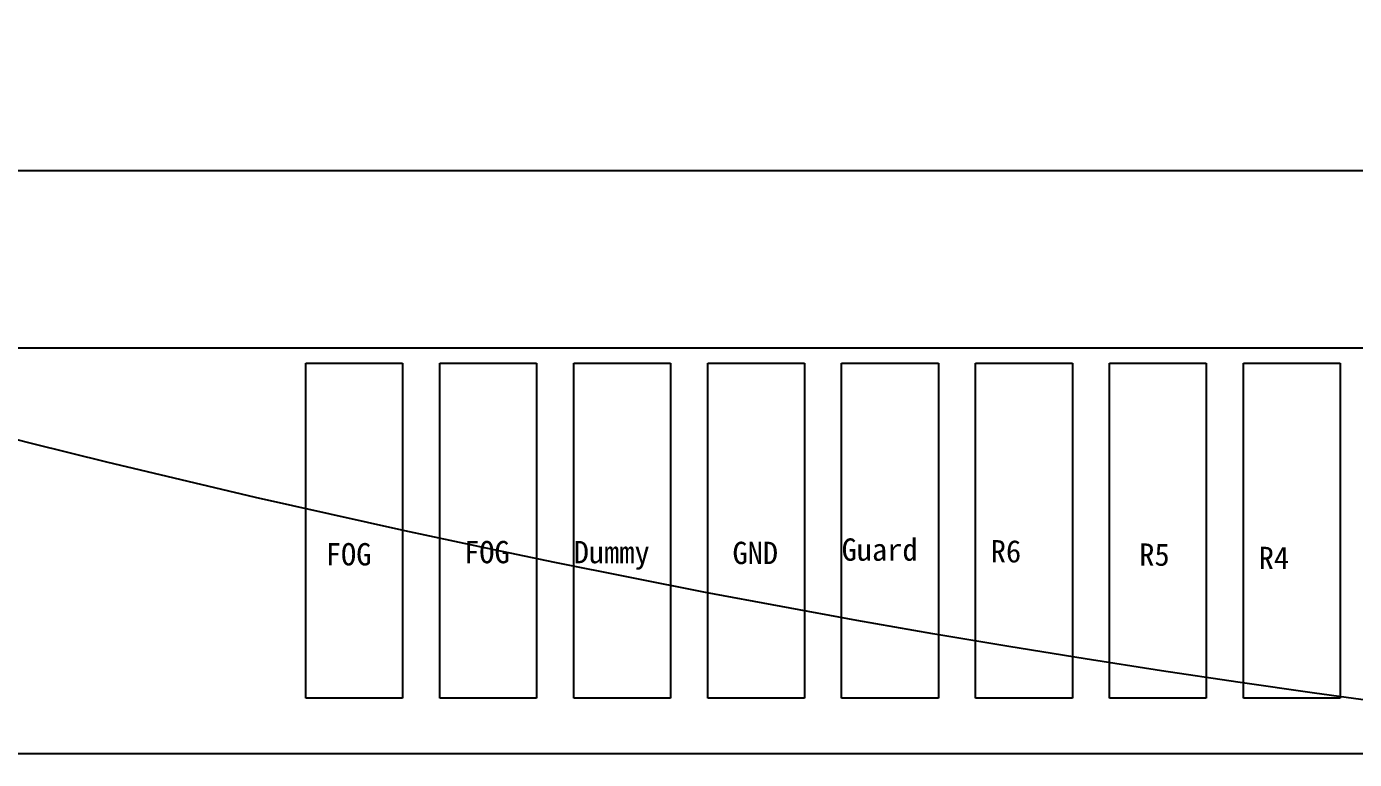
# Model space of a CAD drawing. Header units: millimetres. Extents: x 1387 to 2553, y -68 to 207.
# Drawn here: x 2318.848 to 2320.632, y 52.97 to 53.955 of the extents above; entities that cross this region are included whole.
import ezdxf

# ---------------------------------------------------------------- set-up
doc = ezdxf.new("R2010")
doc.units = ezdxf.units.MM
for name, color, linetype in [('DIM（标注）', 3, 'Continuous'), ('Panel', 7, 'Continuous'), ('POL', 4, 'Continuous')]:
    doc.layers.add(name, color=color, linetype=linetype)
doc.styles.add('宋体', font='')
doc.styles.get('宋体').set_extended_font_data('SimSun')
doc.dimstyles.new('STANDARD$0', dxfattribs={"dimtxt": 2, "dimasz": 2, "dimexe": 0.4, "dimexo": 0.4, "dimgap": 0.4, "dimtad": 1, "dimzin": 0, "dimdsep": 46, "dimtxsty": '宋体', "dimcen": 0.4, "dimclrd": 256, "dimclre": 256, "dimclrt": 256, "dimadec": 0, "dimazin": 0, "dimtfac": 1, "dimtofl": 0, "dimtmove": 0, "dimatfit": 3, "dimfxl": 1, "dimtolj": 1, "dimtzin": 0, "dimarcsym": 0})

# ---------------------------------------------------------------- blocks, each defined once
blk = doc.blocks.new('DAFADF')
at = {"color": 30, "linetype": 'Continuous', "elevation": 2.6737}
blk.add_lwpolyline([(1765.5756, 37.2755), (1755.1256, 37.2755)], dxfattribs=at)
blk = doc.blocks.new('*D95')
at = {"layer": 'Defpoints', "color": 0, "linetype": 'Continuous'}
for p in [(2322.893, 88.2728, 2.6737), (2294.826, 50.6228), (2322.893, 50.6228, 2.6737)]:
    blk.add_point(p, dxfattribs=at)
at = {"layer": 'DIM（标注）', "linetype": 'Continuous', "lineweight": -2}
for p, q in [((2322.293, 88.2728), (2294.226, 88.2728)), ((2294.826, 87.6728), (2294.826, 72.0995)), ((2294.826, 51.2228), (2294.826, 66.7961)), ((2322.293, 50.6228), (2294.226, 50.6228))]:
    blk.add_line(p, q, dxfattribs=at)
at = {"layer": 'DIM（标注）', "linetype": 'Continuous'}
for points in [[(2294.726, 87.6728), (2294.926, 87.6728), (2294.826, 88.2728)], [(2294.726, 51.2228), (2294.926, 51.2228), (2294.826, 50.6228)]]:
    blk.add_solid(points, dxfattribs=at)
at = {"layer": 'DIM（标注）', "linetype": 'Continuous', "insert": (2294.826, 69.4478), "char_height": 1.5, "attachment_point": 5, "rotation": 90, "style": '宋体'}
blk.add_mtext('37.65', dxfattribs=at)
blk = doc.blocks.new('DASFASFASF')
at = {"color": 7}
blk.add_circle((2230.6373, 15.2151), 18.825, dxfattribs=at)
at = {"color": 7, "linetype": 'Continuous'}
blk.add_circle((2230.6373, 15.2151), 16.549, dxfattribs=at)
blk = doc.blocks.new('ASDFASF')
at = {"color": 7}
blk.add_circle((605.3504, 2850.0892), 18.8, dxfattribs=at)

msp = doc.modelspace()

# ---------------------------------------------------------------- linework, layer by layer
at = {"layer": 'Panel', "elevation": 2.6737}
for points in [[(2319.2231, 53.0528), (2319.2231, 53.5028)], [(2319.2231, 53.5028), (2319.3531, 53.5028)], [(2319.3531, 53.5028), (2319.3531, 53.0528)], [(2319.4031, 53.0528), (2319.4031, 53.5028)], [(2319.4031, 53.5028), (2319.5331, 53.5028)], [(2319.5331, 53.5028), (2319.5331, 53.0528)], [(2319.5831, 53.0528), (2319.5831, 53.5028)], [(2319.5831, 53.5028), (2319.7131, 53.5028)], [(2319.7131, 53.5028), (2319.7131, 53.0528)], [(2319.7631, 53.0528), (2319.7631, 53.5028)], [(2319.7631, 53.5028), (2319.8931, 53.5028)], [(2319.8931, 53.5028), (2319.8931, 53.0528)], [(2319.9431, 53.0528), (2319.9431, 53.5028)], [(2319.9431, 53.5028), (2320.0731, 53.5028)], [(2320.0731, 53.5028), (2320.0731, 53.0528)], [(2320.1231, 53.0528), (2320.1231, 53.5028)], [(2320.1231, 53.5028), (2320.2531, 53.5028)], [(2320.2531, 53.5028), (2320.2531, 53.0528)], [(2320.3031, 53.0528), (2320.3031, 53.5028)], [(2320.3031, 53.5028), (2320.4331, 53.5028)], [(2320.4331, 53.5028), (2320.4331, 53.0528)], [(2320.4831, 53.0528), (2320.4831, 53.5028)], [(2320.4831, 53.5028), (2320.6131, 53.5028)], [(2320.6131, 53.5028), (2320.6131, 53.0528)], [(2319.3531, 53.0528), (2319.2231, 53.0528)], [(2319.5331, 53.0528), (2319.4031, 53.0528)], [(2319.7131, 53.0528), (2319.5831, 53.0528)], [(2319.8931, 53.0528), (2319.7631, 53.0528)], [(2320.0731, 53.0528), (2319.9431, 53.0528)], [(2320.2531, 53.0528), (2320.1231, 53.0528)], [(2320.4331, 53.0528), (2320.3031, 53.0528)], [(2320.6131, 53.0528), (2320.4831, 53.0528)], [(2328.493, 52.9778), (2317.293, 52.9778)]]:
    msp.add_lwpolyline(points, dxfattribs=at)
at = {"layer": 'POL', "elevation": 2.6737}
msp.add_lwpolyline([(2316.5223, 53.7618), (2329.2636, 53.7618)], dxfattribs=at)

# ---------------------------------------------------------------- block references
at = {"color": 7}
for name, p in [('ASDFASF', (1717.5426, -2780.8326, 2.6737)), ('DAFADF', (562.5473, 16.2473))]:
    msp.add_blockref(name, p, dxfattribs=at)
at = {"color": 7, "rotation": 180}
msp.add_blockref('DASFASFASF', (4553.5303, 84.6629, 2.6737), dxfattribs=at)

# ---------------------------------------------------------------- texts
at = {"layer": 'Panel'}
for s, p in [('FOG', (2319.25, 53.2311, 2.6737)), ('FOG', (2319.4358, 53.234, 2.6737)), ('Dummy', (2319.5831, 53.234, 2.6737)), ('GND', (2319.7964, 53.2329, 2.6737)), ('Guard', (2319.9431, 53.2374, 2.6737)), (' R6', (2320.1231, 53.2351, 2.6737)), (' R5', (2320.3226, 53.2306, 2.6737)), (' R4', (2320.4831, 53.2261, 2.6737))]:
    msp.add_text(s, height=0.03, dxfattribs=at).set_placement(p)

# ---------------------------------------------------------------- dimensions: what is measured, and where the dimension line sits
at = {"layer": 'DIM（标注）', "linetype": 'Continuous'}
dim = msp.add_linear_dim(base=(2294.826, 50.6228), p1=(2322.893, 88.2728, 2.6737), p2=(2322.893, 50.6228, 2.6737), angle=90, dimstyle='STANDARD$0', override={"dimtxt": 1.5, "dimasz": 0.6, "dimexe": 0.6, "dimexo": 0.6, "dimgap": 0.1, "dimtad": 0, "dimcen": 2.5, "dimtofl": 1, "dimtolj": 0}, dxfattribs=at)
dim.commit()
dim.dimension.update_dxf_attribs({"geometry": '*D95', "text_midpoint": (2294.826, 69.4478), "dimtype": 160})

doc.saveas('drawing.dxf')
